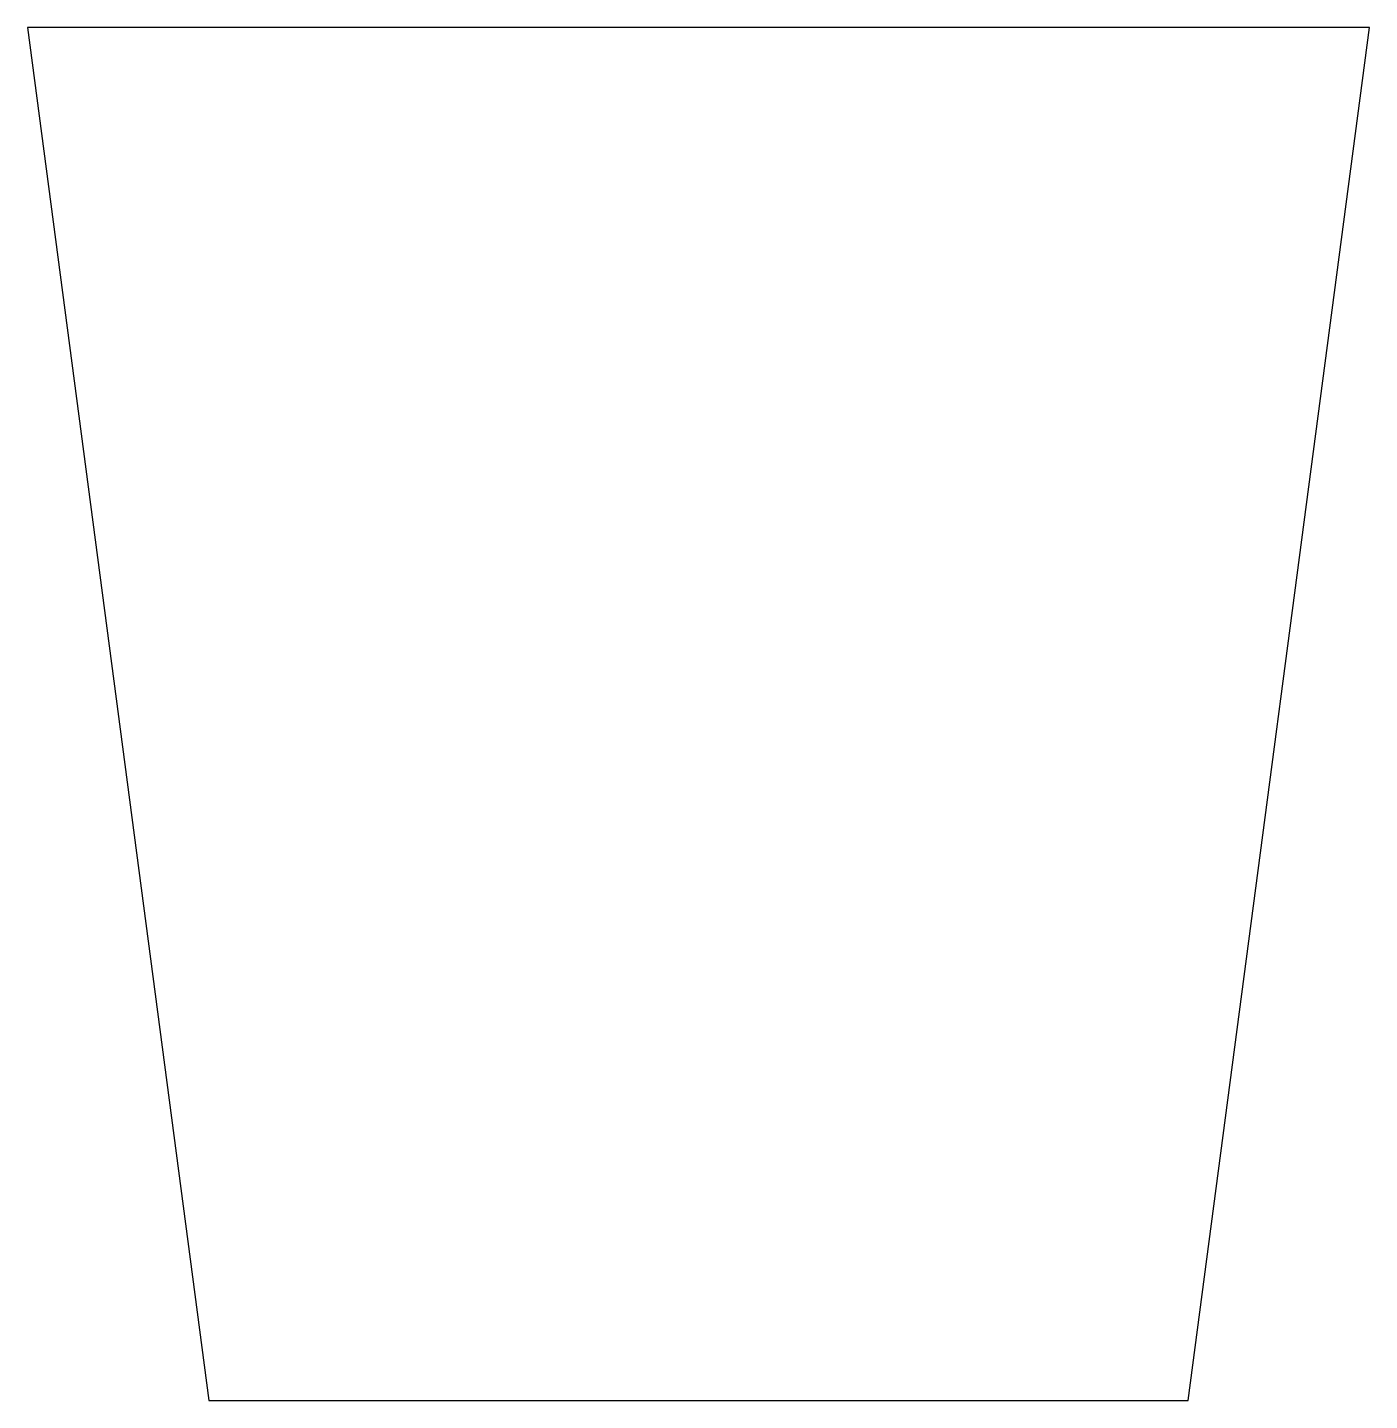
# Model space of a CAD drawing. Extents: x -44.2 to 44.2, y 0.1 to 90.6.
import ezdxf

# ---------------------------------------------------------------- set-up
doc = ezdxf.new("R2010")
doc.units = 0
doc.layers.add('MODELSKETCH_VISIBLE', color=7, linetype='CONTINUOUS')

msp = doc.modelspace()

# ---------------------------------------------------------------- linework, layer by layer
at = {"layer": 'MODELSKETCH_VISIBLE'}
for p, q in [((44.215, 90.646), (-44.215, 90.646)), ((-44.215, 90.646), (-32.254, 0.15)), ((32.254, 0.15), (44.215, 90.646)), ((-32.254, 0.15), (32.254, 0.15))]:
    msp.add_line(p, q, dxfattribs=at)

doc.saveas('drawing.dxf')
